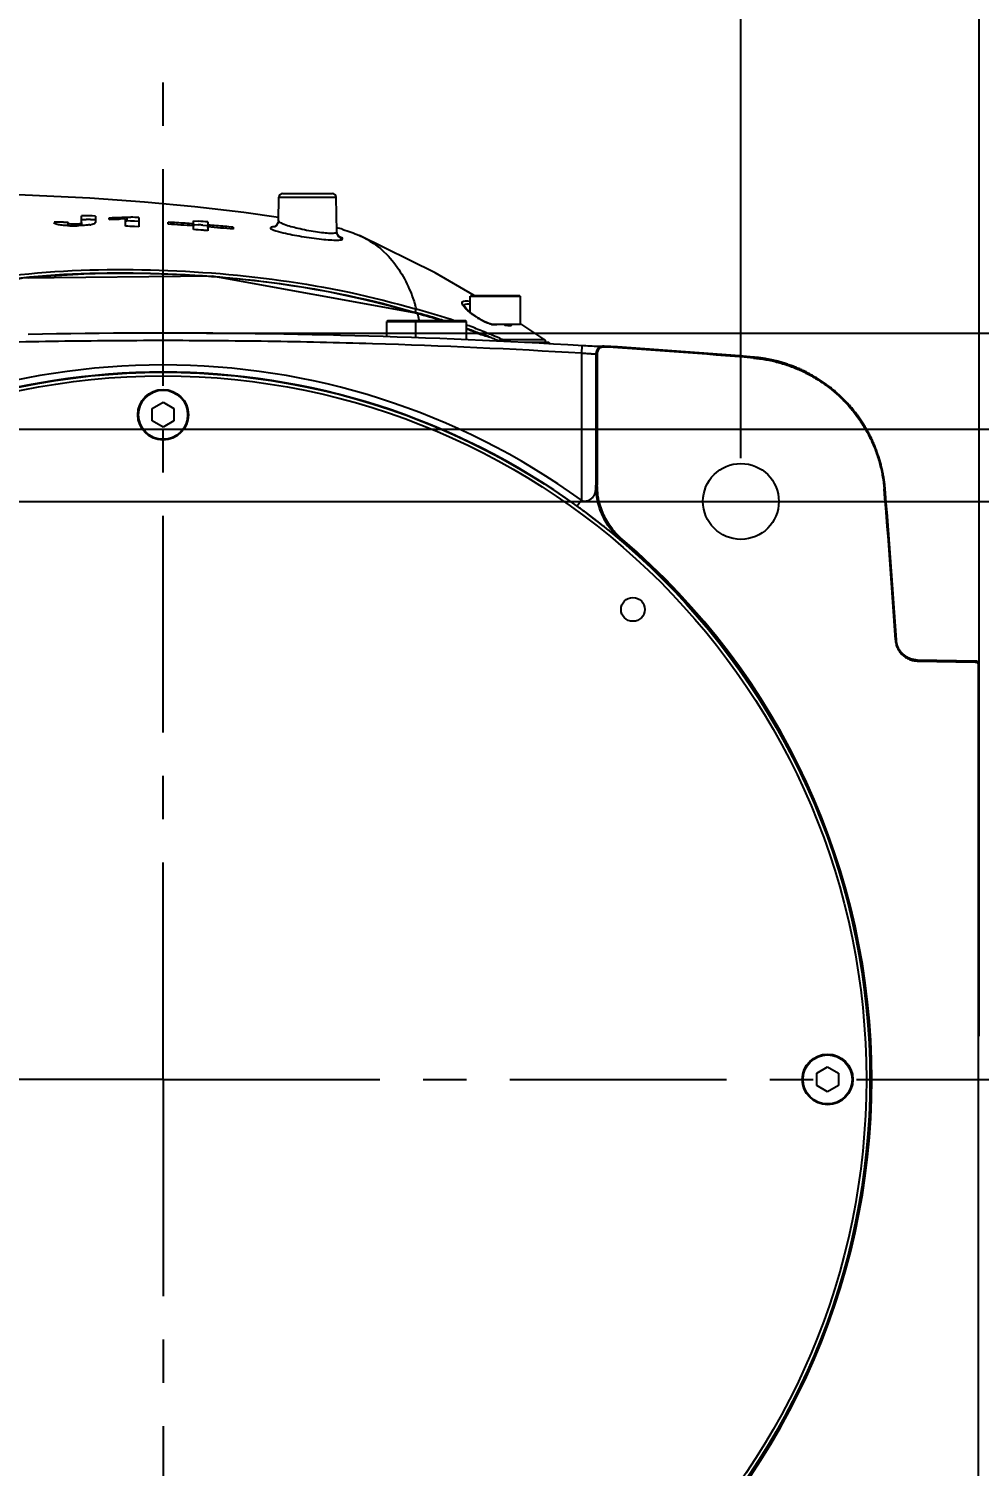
# Model space of a CAD drawing. Header units: millimetres. Extents: x 4086 to 8300, y 123 to 1549.
# Drawn here: x 6988.11 to 7021.01, y 991.66 to 1041.4 of the extents above; entities that cross this region are included whole.
import ezdxf

# ---------------------------------------------------------------- set-up
doc = ezdxf.new("R2010")
doc.units = ezdxf.units.MM
doc.linetypes.add('CENTER', pattern=[0.6, 0.375, -0.075, 0.075, -0.075])
for name, color, linetype in [('中心线', 7, 'Continuous'), ('外形图', 7, 'Continuous'), ('尺寸标注', 7, 'Continuous')]:
    doc.layers.add(name, color=color, linetype=linetype)
doc.styles.add('思源黑', font='SourceHanSansCN-Normal.ttf')
doc.dimstyles.new('尺寸标注_1_4比例', dxfattribs={"dimtxt": 7, "dimasz": 6, "dimexe": 2, "dimexo": 1.5, "dimgap": 1, "dimtad": 1, "dimdec": 1, "dimlfac": 4, "dimdsep": 46, "dimtxsty": '思源黑', "dimcen": 0.09, "dimadec": 0, "dimazin": 0, "dimtp": 0.01, "dimtm": 0.01, "dimtfac": 1, "dimtdec": 1, "dimtofl": 0, "dimtmove": 0, "dimatfit": 3, "dimfxl": 1, "dimtolj": 1, "dimarcsym": 0})

# ---------------------------------------------------------------- blocks, each defined once
blk = doc.blocks.new('*D944')
at = {"layer": 'Defpoints', "color": 0}
for p in [(7012.764, 1060.265), (6972.764, 1025.043), (7012.764, 1025.043)]:
    blk.add_point(p, dxfattribs=at)
at = {"layer": '尺寸标注', "color": 0, "lineweight": -2}
for p, q in [((6972.764, 1026.543), (6972.764, 1062.265)), ((7012.764, 1026.543), (7012.764, 1062.265)), ((6978.764, 1060.265), (7006.764, 1060.265))]:
    blk.add_line(p, q, dxfattribs=at)
at = {"layer": '尺寸标注', "color": 0}
for points in [[(6978.764, 1061.265), (6978.764, 1059.265), (6972.764, 1060.265)], [(7006.764, 1059.265), (7006.764, 1061.265), (7012.764, 1060.265)]]:
    blk.add_solid(points, dxfattribs=at)
at = {"layer": '尺寸标注', "color": 0, "insert": (6992.764, 1064.889), "char_height": 7, "attachment_point": 5, "style": '思源黑'}
blk.add_mtext('\\A1;160', dxfattribs=at)
blk = doc.blocks.new('*D945')
at = {"layer": 'Defpoints', "color": 0}
for p in [(6972.764, 1025.043), (7012.764, 985.043), (7055.689, 985.043)]:
    blk.add_point(p, dxfattribs=at)
at = {"layer": '尺寸标注', "color": 0, "lineweight": -2}
for p, q in [((6974.264, 1025.043), (7057.689, 1025.043)), ((7055.689, 1019.043), (7055.689, 991.043)), ((7014.264, 985.043), (7057.689, 985.043))]:
    blk.add_line(p, q, dxfattribs=at)
at = {"layer": '尺寸标注', "color": 0}
for points in [[(7056.689, 1019.043), (7054.689, 1019.043), (7055.689, 1025.043)], [(7054.689, 991.043), (7056.689, 991.043), (7055.689, 985.043)]]:
    blk.add_solid(points, dxfattribs=at)
at = {"layer": '尺寸标注', "color": 0, "insert": (7051.064, 1005.043), "char_height": 7, "attachment_point": 5, "rotation": 90, "style": '思源黑'}
blk.add_mtext('\\A1;160', dxfattribs=at)
blk = doc.blocks.new('*D947')
at = {"layer": 'Defpoints', "color": 0}
for p in [(6975.889, 1027.543), (6975.889, 982.543), (7080.178, 982.543)]:
    blk.add_point(p, dxfattribs=at)
at = {"layer": '尺寸标注', "color": 0, "lineweight": -2}
for p, q in [((6977.389, 1027.543), (7082.178, 1027.543)), ((7080.178, 1021.543), (7080.178, 988.543)), ((6977.389, 982.543), (7082.178, 982.543))]:
    blk.add_line(p, q, dxfattribs=at)
at = {"layer": '尺寸标注', "color": 0}
for points in [[(7081.178, 1021.543), (7079.178, 1021.543), (7080.178, 1027.543)], [(7079.178, 988.543), (7081.178, 988.543), (7080.178, 982.543)]]:
    blk.add_solid(points, dxfattribs=at)
at = {"layer": '尺寸标注', "color": 0, "insert": (7075.554, 1005.043), "char_height": 7, "attachment_point": 5, "rotation": 90, "style": '思源黑'}
blk.add_mtext('\\A1;180', dxfattribs=at)
blk = doc.blocks.new('*D948')
at = {"layer": 'Defpoints', "color": 0}
for p in [(6992.764, 1030.868), (6992.87, 979.217), (7106.779, 979.217)]:
    blk.add_point(p, dxfattribs=at)
at = {"layer": '尺寸标注', "color": 0, "lineweight": -2}
for p, q in [((6994.264, 1030.868), (7108.779, 1030.868)), ((7106.779, 1024.868), (7106.779, 985.217)), ((6994.37, 979.217), (7108.779, 979.217))]:
    blk.add_line(p, q, dxfattribs=at)
at = {"layer": '尺寸标注', "color": 0}
for points in [[(7107.779, 1024.868), (7105.779, 1024.868), (7106.779, 1030.868)], [(7105.779, 985.217), (7107.779, 985.217), (7106.779, 979.217)]]:
    blk.add_solid(points, dxfattribs=at)
at = {"layer": '尺寸标注', "color": 0, "insert": (7102.155, 1005.043), "char_height": 7, "attachment_point": 5, "rotation": 90, "style": '思源黑'}
blk.add_mtext('\\A1;\\A1;206.5', dxfattribs=at)
blk = doc.blocks.new('*D949')
at = {"layer": 'Defpoints', "color": 0}
for p in [(7032.239, 1081.968), (7032.239, 1017.363), (7021.014, 1005.043)]:
    blk.add_point(p, dxfattribs=at)
at = {"layer": '尺寸标注', "color": 0, "lineweight": -2}
for p, q in [((7021.014, 1006.543), (7021.014, 1083.968)), ((7032.239, 1018.863), (7032.239, 1083.968)), ((7015.014, 1081.968), (7009.014, 1081.968)), ((7038.239, 1081.968), (7044.239, 1081.968))]:
    blk.add_line(p, q, dxfattribs=at)
at = {"layer": '尺寸标注', "color": 0}
for points in [[(7015.014, 1080.968), (7015.014, 1082.968), (7021.014, 1081.968)], [(7038.239, 1082.968), (7038.239, 1080.968), (7032.239, 1081.968)]]:
    blk.add_solid(points, dxfattribs=at)
at = {"layer": '尺寸标注', "color": 0, "insert": (7026.627, 1086.53), "char_height": 7, "attachment_point": 5, "style": '思源黑'}
blk.add_mtext('\\A1;\\A1;45', dxfattribs=at)
blk = doc.blocks.new('*D957')
at = {"layer": 'Defpoints', "color": 0}
for p in [(7021.014, 1081.968), (6966.903, 1005.043), (7021.014, 1005.043)]:
    blk.add_point(p, dxfattribs=at)
at = {"layer": '尺寸标注', "color": 0, "lineweight": -2}
for p, q in [((6966.903, 1006.543), (6966.903, 1083.968)), ((7021.014, 1006.543), (7021.014, 1083.968)), ((6972.903, 1081.968), (7015.014, 1081.968))]:
    blk.add_line(p, q, dxfattribs=at)
at = {"layer": '尺寸标注', "color": 0}
for points in [[(6972.903, 1082.968), (6972.903, 1080.968), (6966.903, 1081.968)], [(7015.014, 1080.968), (7015.014, 1082.968), (7021.014, 1081.968)]]:
    blk.add_solid(points, dxfattribs=at)
at = {"layer": '尺寸标注', "color": 0, "insert": (6993.958, 1086.592), "char_height": 7, "attachment_point": 5, "style": '思源黑'}
blk.add_mtext('\\A1;\\A1;216.5', dxfattribs=at)

msp = doc.modelspace()

# ---------------------------------------------------------------- linework, layer by layer
at = {"layer": '中心线', "linetype": 'CENTER', "ltscale": 20}
for q in [(6992.764, 1040.0221), (6836.9537, 1005.043), (7037.1599, 1005.043), (6992.764, 968.7946)]:
    msp.add_line((6992.764, 1005.043), q, dxfattribs=at)
at = {"layer": '外形图'}
for p, q in [((6996.8982, 1035.693), (6998.6298, 1035.693)), ((6996.7589, 1034.7498), (6996.7732, 1035.5702)), ((6996.7732, 1035.5702), (6998.7548, 1035.5702)), ((6998.7758, 1034.3671), (6998.7548, 1035.5702)), ((6988.9958, 1034.7052), (6988.9958, 1034.709)), ((6988.996, 1034.6939), (6988.9958, 1034.6976)), ((6989.3129, 1034.7104), (6989.4737, 1034.7104)), ((6989.4676, 1034.6645), (6989.4621, 1034.6028)), ((6989.6821, 1034.6453), (6989.682, 1034.5843)), ((6989.8791, 1034.6561), (6989.8827, 1034.5972)), ((6989.9391, 1034.6929), (6989.9391, 1034.9274)), ((6989.9391, 1034.6929), (6989.9489, 1034.5697)), ((6989.948, 1034.8023), (6990.1, 1034.7996)), ((6990.2554, 1034.7964), (6990.414, 1034.7929)), ((6990.4279, 1034.7067), (6990.4277, 1034.7026)), ((6990.4279, 1034.9175), (6990.4279, 1034.7067)), ((6990.8964, 1034.8043), (6990.8964, 1034.8607)), ((6991.4667, 1034.5648), (6991.4667, 1034.8252)), ((6991.5054, 1034.7999), (6991.5052, 1034.7581)), ((6991.5052, 1034.7586), (6991.6395, 1034.7532)), ((6991.5059, 1034.8836), (6991.5054, 1034.7999)), ((6991.5059, 1034.8836), (6991.6454, 1034.878)), ((6991.7742, 1034.7475), (6991.9093, 1034.7415)), ((6991.9258, 1034.8658), (6991.9258, 1034.5493)), ((6992.9409, 1034.6342), (6992.9409, 1034.7029)), ((6993.8159, 1034.6461), (6993.8159, 1034.753)), ((6993.8159, 1034.753), (6993.9823, 1034.7404)), ((6993.8159, 1034.6461), (6993.8173, 1034.5623)), ((6994.3159, 1034.7136), (6994.3159, 1034.6079)), ((6989.4621, 1034.6028), (6989.4596, 1034.5751)), ((6991.9258, 1034.5493), (6991.7714, 1034.5549)), ((6993.8159, 1034.4485), (6993.8159, 1034.5786)), ((6993.8176, 1034.6276), (6993.9764, 1034.6155)), ((6994.1354, 1034.6029), (6994.2948, 1034.5899)), ((6994.3159, 1034.6079), (6994.302, 1034.5252)), ((6994.3159, 1034.5409), (6994.3159, 1034.4113)), ((6995.1909, 1034.53), (6995.1909, 1034.4637)), ((6998.776, 1034.3602), (6998.7758, 1034.3671)), ((6998.7802, 1034.3258), (6998.776, 1034.3602)), ((7003.414, 1032.168), (7005.114, 1032.168)), ((7003.389, 1032.143), (7005.139, 1032.143)), ((7003.389, 1031.5981), (7003.389, 1032.143)), ((7005.139, 1031.168), (7005.139, 1032.143)), ((7000.514, 1031.268), (7003.264, 1031.268)), ((7000.514, 1030.7434), (7000.514, 1031.268)), ((7003.239, 1031.293), (7000.539, 1031.293)), ((7001.514, 1030.709), (7001.514, 1031.268)), ((7001.5799, 1031.5513), (7001.5756, 1031.5352)), ((7002.4133, 1031.2945), (7002.3916, 1031.3013)), ((7003.264, 1030.639), (7003.264, 1031.268)), ((7003.6806, 1031.3848), (7003.4205, 1031.5694)), ((7003.7425, 1031.3459), (7003.6806, 1031.3848)), ((7003.7423, 1031.346), (7003.7425, 1031.3459)), ((7004.0392, 1031.2039), (7003.9903, 1031.2224)), ((7005.139, 1031.168), (7004.1706, 1031.168)), ((7005.9804, 1030.6339), (7005.1516, 1031.1869)), ((7004.251, 1031.1519), (7004.2196, 1031.1518)), ((7004.2648, 1031.1519), (7004.251, 1031.1519)), ((7004.3172, 1031.152), (7004.2648, 1031.1519)), ((7004.8116, 1031.1424), (7004.8119, 1031.138)), ((7004.4016, 1030.5867), (7004.3557, 1030.6069)), ((7004.6741, 1030.6347), (7004.53, 1030.6344)), ((7004.8076, 1030.635), (7004.6741, 1030.6347)), ((7004.9316, 1030.6352), (7004.8076, 1030.635)), ((7006.1105, 1030.543), (7005.2704, 1030.543)), ((7005.5979, 1030.6357), (7005.4376, 1030.6357)), ((7005.7367, 1030.6355), (7005.5979, 1030.6357)), ((7005.7974, 1030.6354), (7005.7367, 1030.6355)), ((7005.9359, 1030.6347), (7005.7974, 1030.6354)), ((7005.9804, 1030.6339), (7005.9359, 1030.6347)), ((7006.1781, 1030.494), (7006.1105, 1030.543)), ((7006.5504, 1030.2242), (7006.5569, 1030.2193)), ((7007.3168, 1030.4279), (7006.768, 1030.4605)), ((7007.2593, 1030.4313), (7007.2442, 1030.1818)), ((7007.2442, 1030.1818), (7007.2442, 1025.0836)), ((7007.3935, 1030.4235), (7007.3168, 1030.4279)), ((7007.4689, 1030.4194), (7007.3935, 1030.4235)), ((7007.5501, 1030.4152), (7007.4689, 1030.4194)), ((7007.6188, 1030.4118), (7007.5501, 1030.4152)), ((7007.6839, 1030.4088), (7007.6188, 1030.4118)), ((7007.7432, 1030.4063), (7007.6839, 1030.4088)), ((7007.7905, 1030.4046), (7007.7432, 1030.4063)), ((7007.7441, 1030.1546), (7007.7609, 1030.1704)), ((7007.7609, 1030.1704), (7007.7943, 1030.1704)), ((7007.7609, 1030.1704), (7007.7609, 1025.6036)), ((7007.8277, 1030.4033), (7007.7905, 1030.4046)), ((7007.7943, 1030.1704), (7007.7943, 1025.6036)), ((7007.8398, 1030.3527), (7007.8229, 1030.3369)), ((7007.8234, 1030.3373), (7007.8229, 1030.3369)), ((7007.8612, 1030.4024), (7007.8277, 1030.4033)), ((7007.8852, 1030.4018), (7007.8612, 1030.4024)), ((7007.9023, 1030.4015), (7007.8852, 1030.4018)), ((7007.915, 1030.4013), (7007.9023, 1030.4015)), ((7008.0246, 1030.3865), (7008.0267, 1030.4199)), ((7007.7441, 1030.1546), (7007.7441, 1025.6032)), ((7013.1969, 1030.0024), (7013.1998, 1030.0358)), ((6992.3916, 1028.258), (6992.764, 1028.473)), ((6992.3916, 1027.828), (6992.3916, 1028.258)), ((6992.764, 1028.473), (6993.1364, 1028.258)), ((6993.1364, 1028.258), (6993.1364, 1027.828)), ((6992.764, 1027.613), (6992.3916, 1027.828)), ((6993.1364, 1027.828), (6992.764, 1027.613)), ((7007.7441, 1025.6032), (7007.7609, 1025.6036)), ((7007.7943, 1025.6036), (7007.7609, 1025.6036)), ((7017.7234, 1025.4759), (7017.7568, 1025.4788)), ((7007.2442, 1025.0828), (7007.0978, 1024.8802)), ((7008.6242, 1023.6987), (7008.6406, 1023.6999)), ((7008.6623, 1023.7254), (7008.6406, 1023.6999)), ((7018.1107, 1020.2533), (7018.1441, 1020.2555)), ((7018.8788, 1019.5197), (7018.8794, 1019.5532)), ((7018.8788, 1019.5197), (7020.8742, 1019.4849)), ((7020.8912, 1019.5181), (7018.8794, 1019.5532)), ((7020.8912, 1019.5181), (7020.8742, 1019.4849)), ((7020.9805, 1019.3767), (7021.014, 1019.3931)), ((7020.9805, 1019.3767), (7020.9805, 990.7094)), ((7015.3916, 1005.258), (7015.764, 1005.473)), ((7015.764, 1005.473), (7016.1364, 1005.258)), ((7015.3916, 1004.828), (7015.3916, 1005.258)), ((7015.764, 1004.613), (7015.3916, 1004.828)), ((7016.1364, 1004.828), (7015.764, 1004.613)), ((7016.1364, 1005.258), (7016.1364, 1004.828))]:
    msp.add_line(p, q, dxfattribs=at)
for points in [[(6996.761, 1034.8672), (6995.5569, 1035.0361), (6993.8687, 1035.2345), (6992.121, 1035.3998), (6990.2278, 1035.5361), (6987.9903, 1035.6426), (6985.5018, 1035.6912)], [(6996.7587, 1034.7436), (6996.7561, 1034.7171), (6996.6781, 1034.5765), (6996.6178, 1034.5409)], [(6998.8222, 1034.2097), (6998.8622, 1034.1927), (6998.8386, 1034.2128), (6998.7802, 1034.3258)], [(7003.5281, 1032.168), (7002.1762, 1032.9546), (6999.5577, 1034.2432)], [(7001.5799, 1031.5513), (6994.4626, 1032.8324), (6987.9026, 1032.7653), (6982.5953, 1031.5567)], [(7003.2214, 1031.7599), (7003.1912, 1031.8084), (7003.1904, 1031.8054)], [(7003.4205, 1031.5694), (7003.2542, 1031.721), (7003.2214, 1031.7599)], [(7003.8271, 1031.2977), (7003.7713, 1031.3287), (7003.7425, 1031.3459)], [(7003.9903, 1031.2224), (7003.9381, 1031.2442), (7003.8832, 1031.2694), (7003.8271, 1031.2977)], [(7004.1252, 1031.177), (7004.0846, 1031.1886), (7004.0392, 1031.2039)], [(7004.1707, 1031.168), (7004.1584, 1031.1697), (7004.1252, 1031.177)], [(7004.2196, 1031.1518), (7004.2105, 1031.1576), (7004.2009, 1031.1621), (7004.191, 1031.1654), (7004.1808, 1031.1674), (7004.1706, 1031.168)], [(7006.768, 1030.4605), (7006.2764, 1030.4886), (7005.7849, 1030.5157), (7005.2933, 1030.5418), (7004.8018, 1030.567), (7004.3102, 1030.5911), (7003.8187, 1030.6142), (7003.3272, 1030.6363), (7002.8356, 1030.6574), (7002.3441, 1030.6775), (7001.8526, 1030.6966), (7001.3612, 1030.7147), (7000.8697, 1030.7317), (7000.3783, 1030.7478), (6999.887, 1030.7629), (6999.3956, 1030.7769), (6998.9043, 1030.79), (6998.4131, 1030.802), (6997.9219, 1030.8131), (6997.4307, 1030.8231), (6996.9396, 1030.8321), (6996.4484, 1030.8402), (6995.9572, 1030.8472), (6995.4659, 1030.8532), (6994.9747, 1030.8582), (6994.4835, 1030.8623), (6993.9922, 1030.8653), (6993.5009, 1030.8673), (6993.0097, 1030.8683), (6992.5184, 1030.8683), (6992.0271, 1030.8673), (6991.5358, 1030.8653), (6991.0446, 1030.8623), (6990.5533, 1030.8582), (6990.0621, 1030.8532), (6989.5709, 1030.8472), (6989.0797, 1030.8402), (6988.5885, 1030.8321), (6988.0973, 1030.8231)], [(7003.5832, 1030.9053), (7003.5832, 1030.9051), (7003.5827, 1030.9035), (7003.5817, 1030.9006), (7003.5802, 1030.8965), (7003.5782, 1030.8912)], [(7013.1998, 1030.0358), (7012.7295, 1030.0753), (7012.2591, 1030.1139), (7011.7887, 1030.1516), (7011.3183, 1030.1884), (7010.8479, 1030.2242), (7010.3776, 1030.2591), (7009.9073, 1030.2931), (7009.437, 1030.3262), (7008.9668, 1030.3584), (7008.4966, 1030.3896), (7008.0267, 1030.4199)], [(7017.7568, 1025.4788), (7017.7532, 1025.5189), (7017.7493, 1025.5592), (7017.7451, 1025.5995), (7017.7405, 1025.6397), (7017.7356, 1025.6799), (7017.7304, 1025.7201), (7017.7248, 1025.7602), (7017.719, 1025.8003), (7017.7128, 1025.8403), (7017.7062, 1025.8803), (7017.6994, 1025.9202), (7017.6922, 1025.96), (7017.6847, 1025.9998), (7017.6769, 1026.0396), (7017.6688, 1026.0792), (7017.6604, 1026.1188), (7017.6516, 1026.1584), (7017.6425, 1026.1978), (7017.6331, 1026.2372), (7017.6233, 1026.2765), (7017.6133, 1026.3157), (7017.6029, 1026.3549), (7017.5922, 1026.3939), (7017.5812, 1026.4329), (7017.5699, 1026.4718), (7017.5583, 1026.5106), (7017.5464, 1026.5493), (7017.5341, 1026.5878), (7017.5215, 1026.6263), (7017.5087, 1026.6647), (7017.4955, 1026.703), (7017.482, 1026.7412), (7017.4682, 1026.7793), (7017.454, 1026.8172), (7017.4396, 1026.855), (7017.4249, 1026.8927), (7017.4099, 1026.9303), (7017.3945, 1026.9678), (7017.3789, 1027.0051), (7017.363, 1027.0423), (7017.3467, 1027.0794), (7017.3302, 1027.1164), (7017.3133, 1027.1532), (7017.2962, 1027.1899), (7017.2787, 1027.2265), (7017.261, 1027.2628), (7017.243, 1027.2991), (7017.2247, 1027.3352), (7017.2061, 1027.3711), (7017.1872, 1027.4069), (7017.168, 1027.4425), (7017.1485, 1027.478), (7017.1288, 1027.5134), (7017.1087, 1027.5486), (7017.0884, 1027.5836), (7017.0678, 1027.6184), (7017.0469, 1027.6531), (7017.0257, 1027.6876), (7017.0042, 1027.7219), (7016.9825, 1027.7561), (7016.9605, 1027.79), (7016.9382, 1027.8238), (7016.9157, 1027.8574), (7016.8929, 1027.8909), (7016.8698, 1027.9241), (7016.8464, 1027.9572), (7016.8227, 1027.99), (7016.7988, 1028.0227), (7016.7747, 1028.0552), (7016.7502, 1028.0875), (7016.7255, 1028.1196), (7016.7006, 1028.1515), (7016.6754, 1028.1832), (7016.65, 1028.2146), (7016.6243, 1028.2459), (7016.5983, 1028.2769), (7016.5721, 1028.3077), (7016.5456, 1028.3384), (7016.5189, 1028.3688), (7016.492, 1028.399), (7016.4648, 1028.429), (7016.4373, 1028.4588), (7016.4096, 1028.4883), (7016.3817, 1028.5176), (7016.3535, 1028.5467), (7016.3252, 1028.5756), (7016.2965, 1028.6042), (7016.2677, 1028.6326), (7016.2386, 1028.6607), (7016.2093, 1028.6886), (7016.1798, 1028.7163), (7016.15, 1028.7437), (7016.1201, 1028.7709), (7016.0898, 1028.7979), (7016.0594, 1028.8246), (7016.0288, 1028.8511), (7015.9979, 1028.8773), (7015.9669, 1028.9033), (7015.9356, 1028.929), (7015.9041, 1028.9544), (7015.8725, 1028.9796), (7015.8406, 1029.0045), (7015.8085, 1029.0292), (7015.7763, 1029.0536), (7015.7438, 1029.0778), (7015.7111, 1029.1017), (7015.6782, 1029.1253), (7015.6452, 1029.1487), (7015.6119, 1029.1718), (7015.5785, 1029.1947), (7015.5448, 1029.2172), (7015.511, 1029.2395), (7015.4771, 1029.2615), (7015.4429, 1029.2832), (7015.4086, 1029.3047), (7015.3741, 1029.3258), (7015.3395, 1029.3467), (7015.3046, 1029.3673), (7015.2696, 1029.3877), (7015.2344, 1029.4077), (7015.1991, 1029.4275), (7015.1636, 1029.447), (7015.1279, 1029.4662), (7015.0921, 1029.4851), (7015.0562, 1029.5037), (7015.0201, 1029.522), (7014.9838, 1029.54), (7014.9475, 1029.5577), (7014.9109, 1029.5752), (7014.8742, 1029.5923), (7014.8374, 1029.6091), (7014.8005, 1029.6257), (7014.7634, 1029.6419), (7014.7262, 1029.6579), (7014.6888, 1029.6735), (7014.6513, 1029.6889), (7014.6137, 1029.7039), (7014.576, 1029.7186), (7014.5382, 1029.733), (7014.5003, 1029.7471), (7014.4622, 1029.7609), (7014.424, 1029.7744), (7014.3858, 1029.7876), (7014.3474, 1029.8005), (7014.3089, 1029.8131), (7014.2703, 1029.8253), (7014.2316, 1029.8373), (7014.1928, 1029.8489), (7014.1539, 1029.8602), (7014.115, 1029.8712), (7014.0759, 1029.8819), (7014.0368, 1029.8923), (7013.9975, 1029.9023), (7013.9582, 1029.9121), (7013.9188, 1029.9215), (7013.8794, 1029.9306), (7013.8399, 1029.9393), (7013.8003, 1029.9478), (7013.7606, 1029.9559), (7013.7209, 1029.9637), (7013.6811, 1029.9712), (7013.6413, 1029.9784), (7013.6014, 1029.9852), (7013.5614, 1029.9917), (7013.5213, 1029.9979), (7013.4812, 1030.0038), (7013.4411, 1030.0094), (7013.4009, 1030.0146), (7013.3607, 1030.0195), (7013.3205, 1030.0241), (7013.2802, 1030.0283), (7013.2399, 1030.0322), (7013.1998, 1030.0358)], [(7018.1441, 1020.2555), (7018.1136, 1020.73), (7018.0821, 1021.2047), (7018.0498, 1021.6795), (7018.0164, 1022.1543), (7017.9822, 1022.6292), (7017.947, 1023.104), (7017.9108, 1023.5789), (7017.8737, 1024.0539), (7017.8357, 1024.5289), (7017.7967, 1025.0039), (7017.7568, 1025.4788)], [(7018.8794, 1019.5532), (7018.8699, 1019.5534), (7018.8602, 1019.5538), (7018.8505, 1019.5543), (7018.8408, 1019.5549), (7018.8311, 1019.5556), (7018.8214, 1019.5565), (7018.8117, 1019.5575), (7018.802, 1019.5586), (7018.7924, 1019.5598), (7018.7827, 1019.5612), (7018.7731, 1019.5627), (7018.7634, 1019.5643), (7018.7539, 1019.566), (7018.7443, 1019.5679), (7018.7348, 1019.5699), (7018.7253, 1019.572), (7018.7158, 1019.5742), (7018.7064, 1019.5765), (7018.697, 1019.579), (7018.6877, 1019.5816), (7018.6784, 1019.5843), (7018.6691, 1019.5871), (7018.6599, 1019.5901), (7018.6506, 1019.5931), (7018.6415, 1019.5963), (7018.6323, 1019.5997), (7018.6232, 1019.6031), (7018.6142, 1019.6066), (7018.6051, 1019.6103), (7018.5962, 1019.6141), (7018.5873, 1019.618), (7018.5784, 1019.622), (7018.5696, 1019.6261), (7018.5609, 1019.6304), (7018.5522, 1019.6347), (7018.5436, 1019.6392), (7018.535, 1019.6437), (7018.5265, 1019.6484), (7018.5181, 1019.6532), (7018.5097, 1019.6581), (7018.5014, 1019.6631), (7018.4931, 1019.6682), (7018.4849, 1019.6735), (7018.4768, 1019.6788), (7018.4687, 1019.6843), (7018.4607, 1019.6898), (7018.4528, 1019.6955), (7018.4449, 1019.7012), (7018.4372, 1019.7071), (7018.4295, 1019.7131), (7018.4219, 1019.7191), (7018.4143, 1019.7253), (7018.4069, 1019.7315), (7018.3995, 1019.7378), (7018.3923, 1019.7442), (7018.3851, 1019.7507), (7018.378, 1019.7573), (7018.371, 1019.764), (7018.3641, 1019.7708), (7018.3572, 1019.7777), (7018.3504, 1019.7847), (7018.3438, 1019.7918), (7018.3372, 1019.7989), (7018.3307, 1019.8062), (7018.3243, 1019.8135), (7018.318, 1019.8209), (7018.3118, 1019.8284), (7018.3057, 1019.836), (7018.2997, 1019.8437), (7018.2937, 1019.8514), (7018.2879, 1019.8592), (7018.2822, 1019.867), (7018.2767, 1019.875), (7018.2712, 1019.883), (7018.2658, 1019.891), (7018.2605, 1019.8992), (7018.2553, 1019.9074), (7018.2503, 1019.9157), (7018.2453, 1019.924), (7018.2405, 1019.9324), (7018.2357, 1019.9409), (7018.2311, 1019.9495), (7018.2265, 1019.9581), (7018.2221, 1019.9668), (7018.2178, 1019.9755), (7018.2136, 1019.9842), (7018.2096, 1019.9931), (7018.2056, 1020.0019), (7018.2018, 1020.0109), (7018.198, 1020.0198), (7018.1944, 1020.0288), (7018.191, 1020.0379), (7018.1876, 1020.0469), (7018.1844, 1020.0561), (7018.1812, 1020.0652), (7018.1782, 1020.0744), (7018.1753, 1020.0837), (7018.1726, 1020.093), (7018.1699, 1020.1024), (7018.1674, 1020.1118), (7018.1649, 1020.1212), (7018.1626, 1020.1307), (7018.1605, 1020.1402), (7018.1584, 1020.1497), (7018.1565, 1020.1593), (7018.1547, 1020.1689), (7018.153, 1020.1785), (7018.1514, 1020.1881), (7018.15, 1020.1978), (7018.1487, 1020.2074), (7018.1475, 1020.2171), (7018.1465, 1020.2267), (7018.1455, 1020.2364), (7018.1447, 1020.246), (7018.1441, 1020.2555)], [(7021.014, 1019.3931), (7021.014, 1019.3954), (7021.0139, 1019.398), (7021.0138, 1019.4005), (7021.0136, 1019.403), (7021.0134, 1019.4055), (7021.0131, 1019.408), (7021.0128, 1019.4106), (7021.0124, 1019.413), (7021.012, 1019.4155), (7021.0115, 1019.418), (7021.011, 1019.4205), (7021.0104, 1019.423), (7021.0098, 1019.4254), (7021.0091, 1019.4278), (7021.0084, 1019.4303), (7021.0076, 1019.4327), (7021.0068, 1019.435), (7021.0059, 1019.4374), (7021.005, 1019.4398), (7021.004, 1019.4421), (7021.003, 1019.4444), (7021.0019, 1019.4467), (7021.0008, 1019.449), (7020.9997, 1019.4512), (7020.9985, 1019.4535), (7020.9973, 1019.4557), (7020.996, 1019.4578), (7020.9946, 1019.46), (7020.9933, 1019.4621), (7020.9918, 1019.4642), (7020.9904, 1019.4663), (7020.9889, 1019.4683), (7020.9873, 1019.4703), (7020.9858, 1019.4723), (7020.9841, 1019.4742), (7020.9825, 1019.4761), (7020.9808, 1019.478), (7020.9791, 1019.4798), (7020.9773, 1019.4816), (7020.9755, 1019.4834), (7020.9736, 1019.4851), (7020.9718, 1019.4868), (7020.9698, 1019.4885), (7020.9679, 1019.4901), (7020.9659, 1019.4917), (7020.9639, 1019.4932), (7020.9619, 1019.4947), (7020.9598, 1019.4961), (7020.9577, 1019.4975), (7020.9556, 1019.4989), (7020.9534, 1019.5002), (7020.9513, 1019.5015), (7020.9491, 1019.5028), (7020.9468, 1019.5039), (7020.9446, 1019.5051), (7020.9423, 1019.5062), (7020.94, 1019.5072), (7020.9377, 1019.5082), (7020.9354, 1019.5092), (7020.933, 1019.5101), (7020.9306, 1019.511), (7020.9282, 1019.5118), (7020.9258, 1019.5126), (7020.9234, 1019.5133), (7020.921, 1019.514), (7020.9185, 1019.5146), (7020.9161, 1019.5152), (7020.9136, 1019.5157), (7020.9111, 1019.5161), (7020.9086, 1019.5166), (7020.9061, 1019.5169), (7020.9036, 1019.5173), (7020.9011, 1019.5175), (7020.8986, 1019.5177), (7020.8961, 1019.5179), (7020.8935, 1019.518), (7020.8912, 1019.5181)]]:
    msp.add_lwpolyline(points, dxfattribs=at)
for centre, radius in [((6992.764, 1005.043), 24.4672), ((6992.764, 1005.043), 24.3423), ((6992.764, 1028.043), 0.875), ((6992.764, 1028.043), 0.85), ((7012.764, 1025.043), 1.3125), ((7009.0275, 1021.3065), 0.4125), ((7015.764, 1005.043), 0.875), ((7015.764, 1005.043), 0.85)]:
    msp.add_circle(centre, radius, dxfattribs=at)
for centre, radius, start, end in [((6996.8982, 1035.568), 0.125, 90, 179), ((6998.6298, 1035.568), 0.125, 1, 90), ((6989.3999, 977.814), 56.8965, 90.08764, 90.40692), ((6989.0339, 1034.6975), 0.0381, 185.50148, 193.64054), ((6989.8156, 1035.0022), 0.3519, 278.31788, 280.397), ((6988.7879, 965.8491), 69.0879, 88.639747, 89.045249), ((6988.7844, 965.7831), 69.029, 88.778996, 88.907938), ((6990.4932, 1056.6748), 21.8178, 271.05885, 271.6565), ((6990.2425, 1065.1295), 30.3322, 271.2353, 271.62577), ((6990.6842, 1049.7624), 14.9588, 271.60442, 272.33126), ((6990.7368, 1048.2863), 13.4258, 271.65213, 272.41476), ((6990.9623, 1043.0117), 8.1463, 272.39337, 273.52689), ((6991.1047, 1040.6269), 5.7573, 273.57237, 273.99578), ((6991.1088, 1040.4726), 5.7282, 273.631, 273.96801), ((6988.8157, 966.1831), 68.7532, 87.407243, 87.641126), ((6989.371, 972.7928), 62.0129, 86.430978, 86.69981), ((6989.4513, 974.0795), 60.7237, 86.155226, 86.431004), ((6989.5421, 975.4294), 59.3707, 85.871909, 86.15525), ((6989.4348, 976.0611), 58.8552, 85.242692, 85.568508), ((6989.6329, 1039.4872), 4.9027, 267.9866, 268.62844), ((6989.6647, 1040.9932), 6.409, 268.66634, 270.0432), ((6989.6708, 1043.7281), 9.1439, 269.99245, 270.35585), ((6989.6842, 1041.9637), 7.3794, 270.33699, 271.26061), ((6990.0675, 1035.6904), 1.0894, 278.79043, 280.31627), ((6989.604, 972.5976), 61.9952, 87.996489, 88.278161), ((6989.6039, 975.2343), 59.4936, 85.940195, 86.784579), ((6990.0122, 979.9367), 54.6443, 85.65841, 86.00852), ((6989.4021, 975.6553), 59.1374, 85.409176, 85.563753), ((6990.0915, 980.9874), 53.5907, 85.4788, 85.65785), ((6989.8231, 979.1009), 55.6885, 85.07033, 85.37249), ((6990.0695, 981.3898), 53.3204, 84.48826, 85.43216), ((6989.9372, 980.4238), 54.3606, 84.76171, 85.07034), ((6990.0547, 981.7047), 53.0744, 84.44653, 84.76172), ((6997.1786, 1028.4288), 6.2907, 73.31096, 75.30243), ((6991.5556, 993.6107), 39.3139, 85.49822, 86.08203), ((6995.0074, 1029.8321), 6.7861, 15.89264, 17.26402), ((6996.5749, 1012.863), 19.4695, 75.00299, 75.24314), ((6996.5363, 1012.7152), 19.6223, 71.23318, 75.00597), ((7000.539, 1031.268), 0.025, 90, 180), ((6992.0822, 999.8886), 33.0401, 73.30027, 73.58739), ((6996.4625, 1012.5048), 19.7319, 74.96093, 75.20999), ((7001.539, 1031.268), 0.025, 90, 180), ((6996.5415, 1012.4376), 19.75, 72.77011, 75.22991), ((6993.0966, 1029.3122), 8.7664, 13.20287, 14.68824), ((6996.5654, 1012.5239), 19.6761, 72.76225, 75.23614), ((6996.5193, 1012.7116), 19.5175, 72.46915, 74.96436), ((6992.0796, 1029.0691), 9.8122, 13.10493, 13.22859), ((6996.6146, 1012.6869), 19.5058, 72.54278, 72.75847), ((6996.56, 1012.8446), 19.3785, 72.19536, 72.46539), ((7003.239, 1031.268), 0.025, 0, 90), ((7004.7934, 1033.3387), 2.2498, 229.96573, 231.4764), ((7005.7906, 1034.7051), 3.9421, 236.29827, 237.31613), ((7005.9372, 1034.9334), 4.2134, 237.31501, 238.28799), ((7004.4874, 1032.5875), 1.4557, 238.29537, 239.67583), ((7004.3431, 1031.9511), 0.8116, 254.76167, 256.42691), ((6996.59, 1012.9337), 19.2844, 69.15276, 69.75149), ((6996.5942, 1012.891), 19.4372, 69.63828, 69.92974), ((6996.649, 1012.7898), 19.3973, 69.05431, 70.05882), ((6996.6106, 1012.6512), 19.5255, 69.09324, 70.07525), ((6996.5941, 1012.8907), 19.4375, 68.09085, 69.63831), ((6996.587, 1012.9257), 19.2929, 68.08795, 69.15273), ((7005.3042, 1035.413), 4.8399, 249.10808, 250.21269), ((7005.5938, 1036.2098), 5.6878, 250.18486, 254.41773), ((6996.5971, 1012.8983), 19.4294, 67.7711, 68.09076), ((6996.5967, 1012.8973), 19.4305, 67.27275, 67.77108), ((6996.5545, 1012.8022), 19.4387, 66.80396, 67.26852), ((6996.5949, 1012.893), 19.4351, 66.31061, 67.27274), ((6996.5404, 1012.7689), 19.475, 66.34042, 66.80427), ((6996.5951, 1012.8935), 19.4346, 65.90268, 66.31061), ((7005.0226, 1032.5847), 1.4985, 252.9168, 254.2039), ((7004.814, 1031.118), 0.05, 136.67907, 180), ((7005.9516, 1030.593), 0.05, 270, 54.85295), ((7007.9938, 1030.1548), 0.2498, 133.18917, 180.04223), ((7008.0107, 1030.1706), 0.2498, 133.1879, 180.04223), ((7008.0108, 1030.1704), 0.2165, 86.36561, 180), ((7008.0108, 1030.1704), 0.25, 86.36713, 133.18415), ((6992.6726, 788.5994), 242.2739, 85.140342, 86.366956), ((6992.764, 1005.043), 24.7239, 54.15023, 125.84961), ((6992.764, 1005.043), 24.4739, 54.14916, 125.85084), ((6776.1405, 1004.9383), 242.4543, 3.621604, 4.859194), ((6992.764, 1005.043), 24.4979, 310.39702, 49.60298), ((6992.764, 1005.043), 24.5313, 310.39702, 49.60298)]:
    msp.add_arc(centre, radius, start, end, dxfattribs=at)
for points, knots in [([(6989.1791, 1034.61), (6989.1531, 1034.6138), (6989.0922, 1034.6256), (6989.0065, 1034.6489), (6988.9969, 1034.6885)], [0, 0, 0, 0, 0.3922671, 1, 1, 1, 1]), ([(6989.4706, 1034.6977), (6989.4659, 1034.6788), (6989.5665, 1034.6355), (6989.6263, 1034.6454), (6989.6821, 1034.6453)], [0, 0, 0, 0, 0.2587793, 1, 1, 1, 1]), ([(6989.8791, 1034.6561), (6989.8963, 1034.6592), (6989.9224, 1034.6628), (6989.9391, 1034.6857), (6989.9391, 1034.6929)], [0, 0, 0, 0, 0.7099706, 1, 1, 1, 1]), ([(6990.4277, 1034.7026), (6990.4269, 1034.6949), (6990.3963, 1034.6351), (6990.3178, 1034.6286), (6990.2626, 1034.6186)], [0, 0, 0, 0, 0.120553, 1, 1, 1, 1]), ([(6996.7589, 1034.7498), (6996.7585, 1034.7263), (6996.8426, 1034.6798), (6996.9029, 1034.6538), (6996.952, 1034.6357)], [0, 0, 0, 0, 0.3102635, 1, 1, 1, 1]), ([(6996.4781, 1034.5074), (6996.478, 1034.4927), (6996.5261, 1034.4617), (6996.6627, 1034.4053), (6996.8104, 1034.3672), (6996.9204, 1034.3409)], [0, 0, 0, 0, 0.0920202, 0.2916056, 1, 1, 1, 1]), ([(6996.481, 1034.5156), (6996.4801, 1034.5144), (6996.4787, 1034.5118), (6996.4781, 1034.5088), (6996.4781, 1034.5074)], [0, 0, 0, 0, 0.5144273, 1, 1, 1, 1]), ([(6996.5747, 1034.5434), (6996.5628, 1034.5422), (6996.5317, 1034.5373), (6996.4931, 1034.5326), (6996.481, 1034.5156)], [0, 0, 0, 0, 0.3655149, 1, 1, 1, 1]), ([(6996.6276, 1034.5471), (6996.6183, 1034.5467), (6996.6007, 1034.5457), (6996.5831, 1034.5442), (6996.5747, 1034.5434)], [0, 0, 0, 0, 0.5253213, 1, 1, 1, 1]), ([(6996.9204, 1034.3409), (6997.1305, 1034.2907), (6997.5716, 1034.2069), (6998.1199, 1034.1306), (6998.5238, 1034.093), (6998.7638, 1034.085), (6998.887, 1034.0874), (6998.982, 1034.1074), (6998.9817, 1034.1267)], [0, 0, 0, 0, 0.3101212, 0.6453093, 0.7893287, 0.9012823, 0.9722969, 1, 1, 1, 1]), ([(6996.952, 1034.6357), (6997.1086, 1034.5784), (6997.4689, 1034.4847), (6997.9277, 1034.3943), (6998.2985, 1034.3447), (6998.5275, 1034.3244), (6998.67, 1034.328), (6998.7614, 1034.3374), (6998.7736, 1034.3585)], [0, 0, 0, 0, 0.2689434, 0.5992704, 0.7518282, 0.8763109, 0.9608231, 1, 1, 1, 1]), ([(6998.7736, 1034.3585), (6998.7743, 1034.3598), (6998.7755, 1034.3626), (6998.7759, 1034.3656), (6998.7758, 1034.3671)], [0, 0, 0, 0, 0.504947, 1, 1, 1, 1]), ([(6998.9817, 1034.1267), (6998.9814, 1034.1431), (6998.9243, 1034.1758), (6998.8814, 1034.1935), (6998.8472, 1034.2058)], [0, 0, 0, 0, 0.3119043, 1, 1, 1, 1]), ([(6999.5573, 1034.2433), (6999.9039, 1034.0869), (7000.6616, 1033.5727), (7001.1292, 1032.7778), (7001.3237, 1032.305)], [0, 0, 0, 0, 0.4265368, 1, 1, 1, 1]), ([(6982.5548, 1031.6947), (6984.0585, 1032.2464), (6987.2159, 1032.9723), (6993.6254, 1033.2043), (6998.4649, 1032.5966), (7001.5341, 1031.6903)], [0, 0, 0, 0, 0.2500469, 0.5004081, 1, 1, 1, 1]), ([(6982.589, 1031.5928), (6984.0871, 1032.1425), (6987.2337, 1032.8637), (6993.6198, 1033.0889), (6998.4413, 1032.4849), (7001.4996, 1031.583)], [0, 0, 0, 0, 0.2500387, 0.5004019, 1, 1, 1, 1]), ([(7003.2291, 1031.7242), (7003.1714, 1031.784), (7003.0056, 1032.0175), (7003.3004, 1031.9888), (7003.3887, 1031.9693)], [0, 0, 0, 0, 0.478799, 1, 1, 1, 1]), ([(7003.1904, 1031.8066), (7003.1901, 1031.8205), (7003.2153, 1031.9015), (7003.3271, 1031.8808), (7003.3887, 1031.8691)], [0, 0, 0, 0, 0.1808061, 1, 1, 1, 1]), ([(7003.7224, 1031.349), (7003.7259, 1031.3496), (7003.7328, 1031.3498), (7003.7394, 1031.3475), (7003.7421, 1031.3458)], [0, 0, 0, 0, 0.525175, 1, 1, 1, 1]), ([(7004.1298, 1031.168), (7004.1192, 1031.1708), (7004.0978, 1031.1771), (7004.0765, 1031.184), (7004.0658, 1031.1876)], [0, 0, 0, 0, 0.4935413, 1, 1, 1, 1]), ([(7004.2196, 1031.1518), (7004.2094, 1031.1518), (7004.1868, 1031.1545), (7004.1647, 1031.1592), (7004.1526, 1031.1621)], [0, 0, 0, 0, 0.4531692, 1, 1, 1, 1]), ([(7004.7643, 1031.1151), (7004.7546, 1031.1151), (7004.7039, 1031.119), (7004.6543, 1031.1316), (7004.6147, 1031.1428)], [0, 0, 0, 0, 0.189642, 1, 1, 1, 1]), ([(7004.8119, 1031.138), (7004.8118, 1031.131), (7004.7964, 1031.1138), (7004.7763, 1031.115), (7004.7643, 1031.1151)], [0, 0, 0, 0, 0.3692075, 1, 1, 1, 1]), ([(6978.2838, 1030.1818), (6980.6942, 1030.3271), (6984.3133, 1030.4909), (6989.1418, 1030.6002), (6992.764, 1030.6275), (6996.3863, 1030.6002), (7001.2147, 1030.4909), (7004.8339, 1030.3271), (7007.2442, 1030.1818)], [0, 0, 0, 0, 0.2499965, 0.3749982, 0.5, 0.6250018, 0.7500035, 1, 1, 1, 1]), ([(7004.5393, 1030.5822), (7004.5421, 1030.592), (7004.5468, 1030.6083), (7004.5364, 1030.6276), (7004.5296, 1030.6287)], [0, 0, 0, 0, 0.5967155, 1, 1, 1, 1]), ([(7005.4376, 1030.6357), (7005.4015, 1030.6357), (7005.2328, 1030.6357), (7005.0642, 1030.6354), (7004.9316, 1030.6352)], [0, 0, 0, 0, 0.214261, 1, 1, 1, 1]), ([(7007.2442, 1030.1818), (7007.2761, 1030.1789), (7007.3388, 1030.1734), (7007.416, 1030.1672), (7007.4752, 1030.1628), (7007.5167, 1030.1599), (7007.5557, 1030.1574), (7007.5917, 1030.1553), (7007.6246, 1030.1536), (7007.6539, 1030.1523), (7007.6794, 1030.1515), (7007.6981, 1030.1511), (7007.711, 1030.1511), (7007.7191, 1030.1513), (7007.726, 1030.1515), (7007.7319, 1030.1519), (7007.7366, 1030.1523), (7007.7401, 1030.1529), (7007.7424, 1030.1535), (7007.7435, 1030.1541), (7007.7439, 1030.1544), (7007.7441, 1030.1546)], [0, 0, 0, 0, 0.1916149, 0.3761786, 0.4636639, 0.546852, 0.6249624, 0.6972601, 0.7630637, 0.8217521, 0.8727734, 0.9156523, 0.9339132, 0.9499998, 0.963879, 0.9755259, 0.9849264, 0.9920836, 0.9970389, 0.9987413, 1, 1, 1, 1]), ([(7013.1969, 1030.0024), (7013.3413, 1029.9902), (7013.5572, 1029.9622), (7013.8416, 1029.9063), (7014.1234, 1029.8379), (7014.4695, 1029.7295), (7014.8048, 1029.5911), (7015.065, 1029.4632), (7015.3193, 1029.3241), (7015.6254, 1029.1294), (7015.9708, 1028.8647), (7016.2917, 1028.5707), (7016.5857, 1028.2498), (7016.8504, 1027.9044), (7017.0451, 1027.5983), (7017.1843, 1027.344), (7017.3122, 1027.0838), (7017.4505, 1026.7485), (7017.5589, 1026.4024), (7017.6273, 1026.1206), (7017.6832, 1025.8362), (7017.7112, 1025.6203), (7017.7234, 1025.4759)], [0, 0, 0, 0, 0.0624963, 0.0937519, 0.1250075, 0.1875038, 0.25, 0.2812556, 0.3125113, 0.3750075, 0.4375038, 0.5, 0.5624963, 0.6249925, 0.6874887, 0.7187444, 0.75, 0.8124962, 0.8749925, 0.9062481, 0.9375037, 1, 1, 1, 1]), ([(7007.7441, 1025.6031), (7007.744, 1025.6031), (7007.744, 1025.603), (7007.7439, 1025.6028), (7007.7439, 1025.6023), (7007.7438, 1025.6018), (7007.7437, 1025.6011), (7007.7436, 1025.5999), (7007.7434, 1025.5983), (7007.7432, 1025.596), (7007.743, 1025.5935), (7007.7428, 1025.5908), (7007.7426, 1025.5879), (7007.7424, 1025.585), (7007.742, 1025.5808), (7007.7417, 1025.5755), (7007.7412, 1025.5689), (7007.7407, 1025.5622), (7007.7401, 1025.5554), (7007.7394, 1025.5462), (7007.7384, 1025.5346), (7007.7372, 1025.5205), (7007.7358, 1025.5064), (7007.7344, 1025.4923), (7007.7328, 1025.4782), (7007.7311, 1025.4641), (7007.7286, 1025.4455), (7007.7251, 1025.4224), (7007.7202, 1025.3949), (7007.7145, 1025.368), (7007.7079, 1025.3416), (7007.7003, 1025.3159), (7007.6888, 1025.2827), (7007.6714, 1025.2429), (7007.645, 1025.1984), (7007.6126, 1025.1578), (7007.5739, 1025.1216), (7007.5291, 1025.0905), (7007.4871, 1025.0698), (7007.4509, 1025.0567), (7007.422, 1025.0489), (7007.392, 1025.0435), (7007.3663, 1025.0414), (7007.3454, 1025.0417), (7007.3296, 1025.043), (7007.3139, 1025.0455), (7007.2984, 1025.0494), (7007.2834, 1025.0551), (7007.2714, 1025.0611), (7007.2623, 1025.0669), (7007.2559, 1025.0717), (7007.2498, 1025.077), (7007.246, 1025.0808), (7007.2442, 1025.0828)], [0, 0, 0, 0, 0.0001179, 0.0004136, 0.0008975, 0.0015482, 0.002342, 0.0032653, 0.005457, 0.0080428, 0.0109247, 0.0140114, 0.0172591, 0.0206391, 0.0241295, 0.0313577, 0.0388069, 0.0464138, 0.0541534, 0.0619675, 0.0777749, 0.0937319, 0.1097627, 0.1258326, 0.1418936, 0.1579407, 0.1739384, 0.2057604, 0.2372652, 0.2684088, 0.2991517, 0.3294843, 0.3594289, 0.4183257, 0.4764583, 0.5346955, 0.5940102, 0.6552857, 0.7191642, 0.7522109, 0.7859865, 0.8204589, 0.8555635, 0.8733324, 0.8912214, 0.9092119, 0.927285, 0.9454177, 0.9635891, 0.9726885, 0.9817893, 0.9908965, 1, 1, 1, 1]), ([(7008.6242, 1023.6987), (7008.5555, 1023.7571), (7008.4244, 1023.8815), (7008.2491, 1024.0882), (7008.0971, 1024.3126), (7007.9703, 1024.5521), (7007.8701, 1024.8039), (7007.7976, 1025.065), (7007.7538, 1025.3325), (7007.7441, 1025.513), (7007.7441, 1025.6031)], [0, 0, 0, 0, 0.1249869, 0.2499786, 0.3749746, 0.4999745, 0.6249779, 0.7499839, 0.8749916, 1, 1, 1, 1]), ([(7007.7609, 1025.6036), (7007.7609, 1025.5134), (7007.7707, 1025.333), (7007.8145, 1025.0657), (7007.8869, 1024.8047), (7007.9871, 1024.553), (7008.1138, 1024.3136), (7008.2657, 1024.0893), (7008.4409, 1023.8827), (7008.572, 1023.7583), (7008.6406, 1023.6999)], [0, 0, 0, 0, 0.125, 0.2500001, 0.3750002, 0.5000002, 0.6250002, 0.7500002, 0.8750002, 1, 1, 1, 1]), ([(7008.6623, 1023.7254), (7008.5946, 1023.783), (7008.4976, 1023.8751), (7008.3789, 1024.0076), (7008.2675, 1024.1464), (7008.1425, 1024.3308), (7008.0383, 1024.5277), (7007.968, 1024.6912), (7007.9067, 1024.8582), (7007.8472, 1025.0729), (7007.804, 1025.3367), (7007.7943, 1025.5146), (7007.7943, 1025.6036)], [0, 0, 0, 0, 0.1249886, 0.1875058, 0.250023, 0.3750115, 0.5000001, 0.5625172, 0.6250344, 0.7500229, 0.8750115, 1, 1, 1, 1]), ([(7008.6242, 1023.6987), (7008.6241, 1023.6987), (7008.6238, 1023.6988), (7008.6232, 1023.699), (7008.6221, 1023.6995), (7008.6205, 1023.7005), (7008.6184, 1023.7019), (7008.6158, 1023.7036), (7008.6128, 1023.7057), (7008.6094, 1023.7082), (7008.604, 1023.7122), (7008.5962, 1023.7181), (7008.5858, 1023.7261), (7008.574, 1023.7353), (7008.5609, 1023.7456), (7008.5467, 1023.7568), (7008.5314, 1023.769), (7008.5152, 1023.7819), (7008.4919, 1023.8005), (7008.4609, 1023.8253), (7008.4216, 1023.8568), (7008.3798, 1023.8904), (7008.3356, 1023.9258), (7008.2891, 1023.9629), (7008.2406, 1024.0016), (7008.1902, 1024.0418), (7008.1194, 1024.098), (7008.027, 1024.171), (7007.9125, 1024.2609), (7007.7945, 1024.3529), (7007.6749, 1024.4454), (7007.556, 1024.5366), (7007.4396, 1024.6253), (7007.3262, 1024.711), (7007.2329, 1024.7809), (7007.157, 1024.8371), (7007.118, 1024.8657), (7007.0978, 1024.8802)], [0, 0, 0, 0, 0.000154, 0.0003792, 0.0010564, 0.0020403, 0.0033315, 0.0049297, 0.0068311, 0.0090305, 0.0115197, 0.0173219, 0.0241598, 0.0319477, 0.0405789, 0.0499904, 0.0601164, 0.0708825, 0.0822268, 0.1064766, 0.1326188, 0.1604486, 0.1898163, 0.2206337, 0.2528094, 0.2862595, 0.3208989, 0.3933358, 0.4691594, 0.5471624, 0.6259414, 0.7040227, 0.7800777, 0.8533497, 0.9248127, 0.9613945, 1, 1, 1, 1]), ([(7018.1107, 1020.2533), (7018.1137, 1020.2049), (7018.1252, 1020.1324), (7018.1535, 1020.0393), (7018.1813, 1019.9717), (7018.2151, 1019.907), (7018.2549, 1019.8458), (7018.3002, 1019.7885), (7018.3506, 1019.7356), (7018.4057, 1019.6877), (7018.465, 1019.6451), (7018.5281, 1019.6082), (7018.5943, 1019.5773), (7018.663, 1019.5528), (7018.7573, 1019.5287), (7018.8303, 1019.5206), (7018.8788, 1019.5197)], [0, 0, 0, 0, 0.1248988, 0.1874156, 0.2499325, 0.3124494, 0.3749662, 0.4374831, 0.5, 0.5625167, 0.6250337, 0.6875505, 0.7500673, 0.8125842, 0.875101, 1, 1, 1, 1]), ([(7020.8742, 1019.4849), (7020.8812, 1019.4848), (7020.8953, 1019.4833), (7020.9156, 1019.4772), (7020.9343, 1019.4672), (7020.9507, 1019.4537), (7020.9639, 1019.4371), (7020.9736, 1019.4182), (7020.9793, 1019.3978), (7020.9805, 1019.3837), (7020.9805, 1019.3767)], [0, 0, 0, 0, 0.1250252, 0.2500289, 0.3750183, 0.5000002, 0.624982, 0.7499713, 0.874975, 1, 1, 1, 1])]:
    msp.add_open_spline(points, degree=3, knots=knots, dxfattribs=at)
for points in [[(6989.6821, 1034.6453), (6989.7436, 1034.6452), (6989.8056, 1034.645), (6989.8665, 1034.654)], [(6991.4667, 1034.8252), (6991.4088, 1034.8212), (6991.3508, 1034.8184), (6991.2927, 1034.816)], [(6991.6395, 1034.7532), (6991.6844, 1034.7513), (6991.7293, 1034.7494), (6991.7742, 1034.7475)], [(6989.2728, 1034.5991), (6989.2415, 1034.602), (6989.2102, 1034.6056), (6989.1791, 1034.61)], [(6989.4607, 1034.5876), (6989.398, 1034.5898), (6989.3352, 1034.5932), (6989.2728, 1034.5991)], [(6990.0916, 1034.5977), (6990.0101, 1034.5911), (6989.9283, 1034.5879), (6989.8465, 1034.586)], [(6990.234, 1034.6138), (6990.1868, 1034.6064), (6990.1392, 1034.6015), (6990.0916, 1034.5977)], [(6998.9817, 1034.1267), (6998.8796, 1034.1448), (6998.7809, 1034.2566), (6998.776, 1034.3602)], [(6998.9851, 1034.4545), (6999.1798, 1034.396), (6999.372, 1034.327), (6999.5573, 1034.2433)], [(6994.2419, 1032.8328), (6992.2041, 1032.9724), (6990.1469, 1032.9725), (6988.1146, 1032.7685)], [(7001.4178, 1031.5824), (6999.2161, 1032.2309), (6996.9295, 1032.6232), (6994.6414, 1032.8034)], [(7001.3235, 1032.305), (7001.3853, 1032.1547), (7001.4395, 1032.0012), (7001.4878, 1031.846)], [(7001.4996, 1031.583), (7001.5083, 1031.6131), (7001.5067, 1031.6867), (7001.5335, 1031.6706)], [(7003.3462, 1031.6161), (7003.3055, 1031.6503), (7003.266, 1031.686), (7003.2291, 1031.7242)], [(7003.6032, 1031.4255), (7003.5309, 1031.4737), (7003.4601, 1031.5244), (7003.3921, 1031.5785)], [(7003.9636, 1031.2262), (7003.8911, 1031.2564), (7003.8202, 1031.2912), (7003.7524, 1031.3309)], [(7004.0658, 1031.1876), (7004.0313, 1031.1992), (7003.9973, 1031.2122), (7003.9636, 1031.2262)], [(7003.8081, 1030.8249), (7003.7328, 1030.8507), (7003.6576, 1030.8769), (7003.5832, 1030.9053)], [(7004.0659, 1030.7311), (7003.9816, 1030.7664), (7003.8946, 1030.7951), (7003.8081, 1030.8249)], [(7004.53, 1030.6344), (7004.4763, 1030.6228), (7004.4227, 1030.6104), (7004.369, 1030.5985)]]:
    msp.add_open_spline(points, degree=3, dxfattribs=at)

# ---------------------------------------------------------------- dimensions: what is measured, and where the dimension line sits
at = {"layer": '尺寸标注'}
for base, p1, p2, text, picture, middle in [((7021.014, 1081.9676), (6966.9028, 1005.043), (7021.014, 1005.0429), '\\A1;216.5', '*D957', (6993.9584, 1081.9676)), ((7032.239, 1081.9676), (7021.014, 1005.0429), (7032.239, 1017.3626), '\\A1;45', '*D949', (7026.6265, 1081.9676))]:
    dim = msp.add_linear_dim(base=base, p1=p1, p2=p2, text=text, dimstyle='尺寸标注_1_4比例', dxfattribs=at)
    dim.commit()
    dim.dimension.update_dxf_attribs({"geometry": picture, "text_midpoint": middle, "dimtype": 160})
dim = msp.add_linear_dim(base=(7012.764, 1060.2648), p1=(6972.764, 1025.043), p2=(7012.764, 1025.043), dimstyle='尺寸标注_1_4比例', dxfattribs=at)
dim.commit()
dim.dimension.update_dxf_attribs({"geometry": '*D944', "text_midpoint": (6992.764, 1060.2648), "dimtype": 160})
dim = msp.add_linear_dim(base=(7106.779, 979.2175), p1=(6992.764, 1030.8683), p2=(6992.8696, 979.2175), angle=90, text='\\A1;206.5', dimstyle='尺寸标注_1_4比例', dxfattribs=at)
dim.commit()
dim.dimension.update_dxf_attribs({"geometry": '*D948', "text_midpoint": (7106.779, 1005.0429), "dimtype": 160})
for base, p1, p2, picture, middle in [((7080.1782, 982.543), (6975.889, 1027.543), (6975.889, 982.543), '*D947', (7080.1782, 1005.043)), ((7055.6886, 985.043), (6972.764, 1025.043), (7012.764, 985.043), '*D945', (7055.6886, 1005.043))]:
    dim = msp.add_linear_dim(base=base, p1=p1, p2=p2, angle=90, dimstyle='尺寸标注_1_4比例', dxfattribs=at)
    dim.commit()
    dim.dimension.update_dxf_attribs({"geometry": picture, "text_midpoint": middle, "dimtype": 160})

doc.saveas('drawing.dxf')
